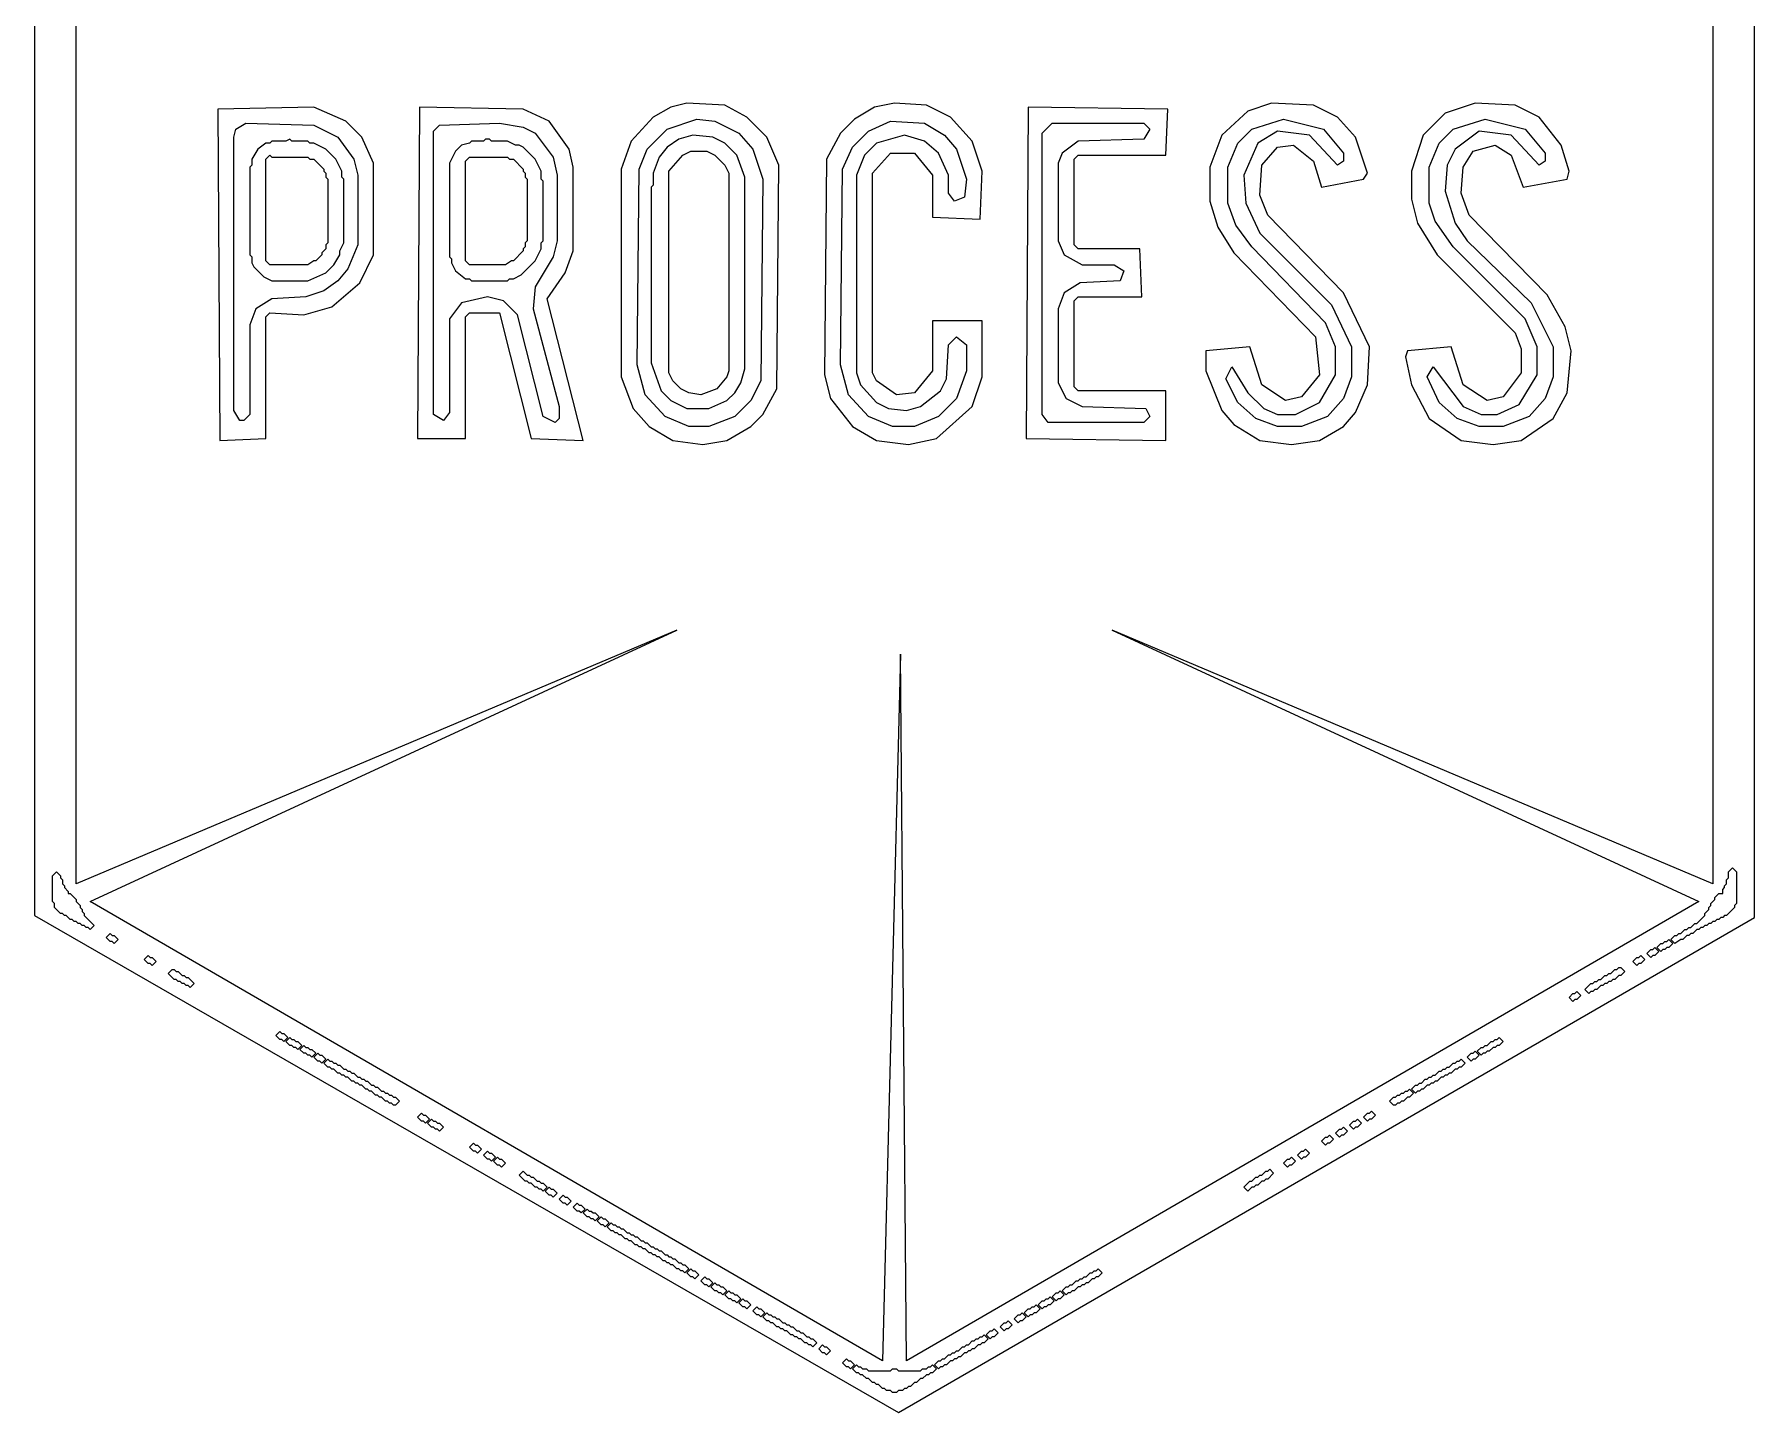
# Model space of a CAD drawing. Header units: millimetres. Extents: x 6 to 94, y 6 to 148.
# Drawn here: x 5.7 to 94.2, y 6.3 to 77.1 of the extents above; entities that cross this region are included whole.
import ezdxf

# ---------------------------------------------------------------- set-up
doc = ezdxf.new("R2010")
doc.units = ezdxf.units.MM
doc.layers.add('FILL', color=7, linetype='CONTINUOUS')

msp = doc.modelspace()

# ---------------------------------------------------------------- linework, layer by layer
at = {"layer": 'FILL'}
for points in [[(49.74359, 147.897436), (5.74359, 122.358974), (5.74359, 31.794872), (50.153846, 6.25641), (94.153846, 31.692308), (94.153846, 122.461538)], [(49.333333, 145.230769), (49.641026, 108.102564), (50.564103, 145.230769), (91.282051, 121.641026), (61.230769, 107.692308), (92, 120.717949), (92, 33.435897), (61.128205, 46.461538), (91.282051, 32.512821), (50.564103, 8.923077), (50.25641, 45.230769), (49.333333, 8.923077), (8.615385, 32.512821), (38.769231, 46.461538), (7.897436, 33.435897), (7.897436, 120.717949), (38.666667, 107.692308), (8.615385, 121.641026)], [(39.282051, 73.538462), (38.461538, 73.333333), (37.538462, 72.820513), (36.410256, 71.589744), (35.897436, 70.153846), (35.897436, 59.487179), (36.512821, 57.846154), (37.333333, 56.923077), (38.564103, 56.205128), (40.102564, 56), (41.333333, 56.205128), (42.564103, 56.923077), (43.179487, 57.538462), (43.897436, 58.871795), (44, 70.358974), (43.384615, 71.794872), (42.358974, 72.820513), (41.230769, 73.435897)], [(49.948718, 73.538462), (48.923077, 73.333333), (47.897436, 72.717949), (47.179487, 72), (46.461538, 70.666667), (46.358974, 59.589744), (46.666667, 58.358974), (47.794872, 56.923077), (49.025641, 56.205128), (50.666667, 56), (52.102564, 56.307692), (53.948718, 57.948718), (54.461538, 59.487179), (54.461538, 62.358974), (51.897436, 62.358974), (51.897436, 59.794872), (50.974359, 58.666667), (50.051282, 58.564103), (49.025641, 59.282051), (48.820513, 59.692308), (48.820513, 69.948718), (49.74359, 70.974359), (50.974359, 70.974359), (51.897436, 69.846154), (51.897436, 67.692308), (54.358974, 67.589744), (54.461538, 70.051282), (53.948718, 71.589744), (52.820513, 72.820513), (51.589744, 73.435897)], [(69.333333, 73.538462), (68.102564, 73.128205), (66.769231, 71.897436), (66.153846, 70.25641), (66.153846, 68.512821), (66.564103, 67.179487), (67.384615, 65.846154), (71.589744, 61.538462), (71.794872, 59.589744), (70.871795, 58.461538), (70.051282, 58.25641), (68.820513, 59.076923), (68.205128, 61.025641), (65.948718, 60.820513), (65.948718, 59.794872), (66.769231, 57.74359), (67.384615, 57.025641), (68.717949, 56.205128), (70.358974, 56), (71.794872, 56.205128), (73.025641, 56.923077), (73.641026, 57.641026), (74.25641, 59.076923), (74.358974, 61.025641), (73.025641, 63.794872), (69.128205, 67.794872), (68.717949, 68.820513), (68.820513, 70.358974), (69.641026, 71.282051), (70.461538, 71.384615), (71.487179, 70.564103), (71.897436, 69.230769), (74.051282, 69.641026), (74.25641, 69.948718), (73.641026, 71.794872), (72.717949, 72.820513), (71.487179, 73.435897)], [(79.794872, 73.538462), (78.25641, 73.025641), (77.128205, 71.897436), (76.512821, 70.051282), (76.512821, 68.615385), (76.820513, 67.384615), (77.846154, 65.74359), (81.846154, 61.74359), (82.153846, 60.923077), (82.153846, 59.692308), (81.230769, 58.461538), (80.410256, 58.25641), (79.179487, 59.076923), (78.564103, 61.025641), (76.307692, 60.820513), (76.205128, 60.512821), (76.512821, 59.076923), (77.435897, 57.333333), (79.076923, 56.205128), (80.717949, 56), (82.153846, 56.205128), (83.794872, 57.333333), (84.512821, 58.666667), (84.717949, 60.820513), (84.410256, 62.051282), (83.487179, 63.692308), (79.487179, 67.794872), (79.076923, 68.923077), (79.179487, 70.25641), (79.692308, 71.076923), (80.820513, 71.384615), (81.641026, 70.871795), (82.25641, 69.230769), (84.512821, 69.641026), (84.615385, 70.051282), (84.205128, 71.384615), (83.076923, 72.820513), (81.846154, 73.435897)], [(20.102564, 73.333333), (15.179487, 73.230769), (15.282051, 56.205128), (17.641026, 56.307692), (17.641026, 62.564103), (17.846154, 62.769231), (19.589744, 62.666667), (21.025641, 63.076923), (22.461538, 64.307692), (23.179487, 65.74359), (23.179487, 70.461538), (22.564103, 71.794872), (21.74359, 72.615385)], [(20.102564, 72.410256), (21.333333, 71.794872), (22.153846, 70.666667), (22.358974, 69.846154), (22.358974, 66.25641), (21.846154, 65.025641), (21.333333, 64.410256), (20.615385, 63.897436), (19.692308, 63.589744), (17.948718, 63.487179), (17.128205, 62.974359), (16.820513, 62.153846), (16.820513, 57.538462), (16.512821, 57.230769), (16.307692, 57.230769), (16, 57.74359), (16, 71.794872), (16.102564, 72.205128), (16.615385, 72.512821)], [(25.538462, 73.333333), (25.435897, 56.307692), (27.897436, 56.307692), (27.897436, 62.564103), (28.102564, 62.769231), (29.641026, 62.769231), (31.282051, 56.307692), (33.948718, 56.205128), (32.102564, 63.487179), (33.025641, 64.820513), (33.435897, 65.948718), (33.435897, 70.25641), (33.230769, 71.179487), (32.205128, 72.615385), (30.871795, 73.230769)], [(26.564103, 72.410256), (29.641026, 72.512821), (30.871795, 72.307692), (31.487179, 72), (32.410256, 70.769231), (32.615385, 69.846154), (32.615385, 66.461538), (32.410256, 65.641026), (31.487179, 64.102564), (31.384615, 62.974359), (32.717949, 57.948718), (32.717949, 57.333333), (32.512821, 57.128205), (31.897436, 57.435897), (30.564103, 62.666667), (29.846154, 63.384615), (29.025641, 63.589744), (27.692308, 63.282051), (27.076923, 62.461538), (27.076923, 57.641026), (26.769231, 57.230769), (26.25641, 57.538462), (26.25641, 72.102564)], [(39.794872, 72.717949), (40.717949, 72.615385), (41.948718, 72), (42.666667, 71.179487), (43.179487, 69.641026), (43.076923, 59.282051), (42.564103, 58.25641), (41.74359, 57.435897), (40.410256, 56.923077), (39.384615, 56.923077), (38.153846, 57.435897), (37.128205, 58.564103), (36.717949, 60.102564), (36.820513, 70.153846), (37.230769, 71.179487), (38.25641, 72.205128)], [(49.74359, 72.615385), (51.487179, 72.512821), (52.512821, 71.897436), (53.128205, 71.179487), (53.641026, 69.641026), (53.538462, 68.717949), (53.025641, 68.512821), (52.717949, 68.923077), (52.717949, 69.846154), (52.205128, 70.974359), (51.487179, 71.589744), (50.461538, 71.897436), (49.025641, 71.487179), (48.410256, 70.871795), (48, 69.846154), (48, 59.692308), (48.205128, 59.076923), (49.025641, 58.153846), (49.641026, 57.846154), (50.564103, 57.74359), (51.282051, 57.948718), (52.307692, 58.769231), (52.615385, 59.384615), (52.717949, 61.128205), (53.128205, 61.538462), (53.641026, 61.128205), (53.641026, 59.794872), (53.128205, 58.358974), (52.205128, 57.435897), (50.974359, 56.923077), (49.846154, 56.923077), (48.615385, 57.435897), (47.589744, 58.564103), (47.179487, 60.102564), (47.282051, 70.153846), (47.794872, 71.282051), (48.615385, 72.102564)], [(56.820513, 73.333333), (56.717949, 56.307692), (63.897436, 56.205128), (63.897436, 58.769231), (59.384615, 58.769231), (59.179487, 58.974359), (59.179487, 63.384615), (59.384615, 63.589744), (62.666667, 63.589744), (62.564103, 66.051282), (59.384615, 66.051282), (59.179487, 66.25641), (59.179487, 70.666667), (59.384615, 70.871795), (63.897436, 70.871795), (64, 73.230769)], [(58.051282, 72.512821), (62.769231, 72.512821), (63.076923, 72.205128), (62.769231, 71.692308), (59.384615, 71.589744), (58.564103, 70.974359), (58.358974, 70.461538), (58.358974, 66.461538), (58.666667, 65.74359), (59.589744, 65.230769), (61.230769, 65.230769), (61.74359, 64.923077), (61.538462, 64.410256), (59.487179, 64.307692), (58.666667, 63.794872), (58.358974, 62.974359), (58.358974, 59.179487), (58.769231, 58.358974), (59.589744, 57.948718), (62.871795, 57.846154), (63.076923, 57.435897), (62.769231, 57.128205), (57.846154, 57.128205), (57.538462, 57.538462), (57.538462, 72)], [(69.948718, 72.717949), (72, 72.205128), (73.025641, 70.974359), (73.025641, 70.564103), (72.717949, 70.358974), (71.282051, 71.897436), (69.641026, 72.102564), (68.615385, 71.487179), (67.897436, 69.846154), (68, 68.410256), (68.717949, 66.871795), (72.410256, 63.179487), (73.435897, 61.025641), (73.435897, 59.487179), (73.025641, 58.358974), (72.205128, 57.435897), (70.871795, 56.923077), (69.641026, 56.923077), (68.512821, 57.333333), (67.589744, 58.153846), (66.974359, 59.384615), (67.282051, 60), (68.102564, 58.666667), (68.923077, 57.846154), (69.641026, 57.538462), (70.564103, 57.538462), (71.794872, 58.153846), (72.615385, 59.589744), (72.615385, 61.025641), (72.102564, 62.25641), (68.307692, 66.153846), (67.487179, 67.282051), (67.076923, 68.410256), (67.076923, 70.25641), (67.589744, 71.487179), (68.307692, 72.205128)], [(80.307692, 72.717949), (82.358974, 72.205128), (83.384615, 70.974359), (83.384615, 70.564103), (83.076923, 70.358974), (81.641026, 71.897436), (80, 72.102564), (78.769231, 71.179487), (78.358974, 70.358974), (78.25641, 69.025641), (78.769231, 67.384615), (79.384615, 66.461538), (82.666667, 63.282051), (83.794872, 61.025641), (83.794872, 59.487179), (83.384615, 58.358974), (82.564103, 57.435897), (81.230769, 56.923077), (80, 56.923077), (78.871795, 57.333333), (77.948718, 58.153846), (77.333333, 59.487179), (77.641026, 60), (79.179487, 57.948718), (80.102564, 57.538462), (80.923077, 57.538462), (82.051282, 58.051282), (82.974359, 59.589744), (82.974359, 61.025641), (82.358974, 62.461538), (78.666667, 66.153846), (77.74359, 67.487179), (77.435897, 68.410256), (77.435897, 70.25641), (77.948718, 71.487179), (78.666667, 72.205128)], [(17.948718, 71.589744), (17.846154, 71.487179), (17.641026, 71.487179), (17.230769, 71.179487), (16.923077, 70.666667), (16.923077, 70.358974), (16.820513, 70.25641), (16.820513, 65.74359), (16.923077, 65.641026), (16.923077, 65.333333), (17.025641, 65.128205), (17.538462, 64.615385), (17.948718, 64.410256), (19.794872, 64.410256), (20.717949, 64.820513), (21.128205, 65.230769), (21.435897, 65.74359), (21.435897, 65.948718), (21.641026, 66.358974), (21.641026, 69.641026), (21.538462, 69.74359), (21.538462, 70.051282), (21.230769, 70.666667), (20.717949, 71.179487), (20.102564, 71.487179), (19.897436, 71.487179), (19.794872, 71.589744), (18.974359, 71.589744), (18.871795, 71.692308), (18.666667, 71.589744)], [(28.205128, 71.589744), (28.102564, 71.487179), (27.692308, 71.384615), (27.384615, 71.076923), (27.076923, 70.461538), (27.076923, 65.641026), (27.179487, 65.538462), (27.179487, 65.333333), (27.384615, 64.923077), (27.897436, 64.512821), (28.102564, 64.512821), (28.205128, 64.410256), (30.051282, 64.410256), (30.153846, 64.512821), (30.358974, 64.512821), (30.769231, 64.717949), (31.487179, 65.435897), (31.794872, 66.051282), (31.794872, 66.358974), (31.897436, 66.461538), (31.897436, 69.538462), (31.794872, 69.641026), (31.794872, 70.051282), (31.487179, 70.666667), (30.871795, 71.282051), (30.666667, 71.384615), (30.461538, 71.384615), (30.051282, 71.589744), (29.230769, 71.589744), (29.128205, 71.692308), (28.923077, 71.692308), (28.820513, 71.589744)], [(39.589744, 71.897436), (38.871795, 71.692308), (38.25641, 71.282051), (37.846154, 70.769231), (37.538462, 69.948718), (37.538462, 69.333333), (37.435897, 69.230769), (37.435897, 60.205128), (37.948718, 58.769231), (38.461538, 58.25641), (39.282051, 57.846154), (40.410256, 57.846154), (41.333333, 58.25641), (41.74359, 58.666667), (42.051282, 59.179487), (42.25641, 59.897436), (42.25641, 69.74359), (41.846154, 70.871795), (41.230769, 71.487179), (40.615385, 71.794872)], [(17.846154, 70.871795), (17.948718, 70.769231), (19.794872, 70.769231), (19.897436, 70.666667), (20.102564, 70.666667), (20.615385, 70.153846), (20.615385, 70.051282), (20.717949, 69.948718), (20.717949, 69.74359), (20.820513, 69.641026), (20.820513, 66.358974), (20.717949, 66.25641), (20.717949, 66.051282), (20.512821, 65.846154), (20.512821, 65.74359), (20.205128, 65.435897), (20.102564, 65.435897), (19.794872, 65.230769), (17.846154, 65.230769), (17.641026, 65.435897), (17.641026, 70.666667)], [(28.102564, 70.769231), (30.051282, 70.769231), (30.153846, 70.666667), (30.358974, 70.666667), (30.871795, 70.153846), (30.871795, 70.051282), (30.974359, 69.948718), (30.974359, 69.74359), (31.076923, 69.641026), (31.076923, 66.461538), (30.974359, 66.358974), (30.974359, 66.153846), (30.871795, 66.051282), (30.871795, 65.948718), (30.358974, 65.435897), (30.25641, 65.435897), (29.948718, 65.230769), (28.102564, 65.230769), (27.897436, 65.435897), (27.897436, 70.564103)], [(39.487179, 71.076923), (40.307692, 71.076923), (40.717949, 70.871795), (41.230769, 70.358974), (41.435897, 69.948718), (41.435897, 59.794872), (41.333333, 59.487179), (40.820513, 58.871795), (40, 58.564103), (39.384615, 58.666667), (38.974359, 58.871795), (38.564103, 59.282051), (38.358974, 59.692308), (38.358974, 70.051282), (39.076923, 70.871795)], [(6.871795, 34.051282), (7.076923, 33.846154), (7.076923, 33.74359), (7.179487, 33.641026), (7.179487, 33.435897), (7.282051, 33.333333), (7.282051, 33.230769), (7.487179, 33.025641), (7.487179, 32.923077), (7.589744, 32.923077), (7.897436, 32.615385), (7.897436, 32.512821), (8.102564, 32.307692), (8.102564, 32.205128), (8.205128, 32.102564), (8.205128, 32), (8.307692, 31.897436), (8.307692, 31.794872), (8.820513, 31.282051), (8.615385, 31.076923), (8.512821, 31.179487), (8.410256, 31.179487), (8.307692, 31.282051), (8.205128, 31.282051), (8.102564, 31.384615), (8, 31.384615), (7.897436, 31.487179), (7.794872, 31.487179), (7.692308, 31.589744), (7.589744, 31.589744), (7.384615, 31.794872), (7.282051, 31.794872), (7.179487, 31.897436), (7.076923, 31.897436), (6.769231, 32.205128), (6.769231, 32.410256), (6.666667, 32.512821), (6.666667, 33.846154)], [(93.025641, 34.25641), (93.230769, 34.051282), (93.230769, 32.410256), (93.128205, 32.307692), (93.128205, 32.205128), (92.717949, 31.794872), (92.615385, 31.794872), (92.512821, 31.692308), (92.410256, 31.692308), (92.307692, 31.589744), (92.205128, 31.589744), (92.102564, 31.487179), (92, 31.487179), (91.897436, 31.384615), (91.794872, 31.384615), (91.692308, 31.282051), (91.589744, 31.282051), (91.487179, 31.179487), (91.384615, 31.179487), (91.282051, 31.076923), (91.179487, 31.076923), (90.974359, 30.871795), (90.871795, 30.871795), (90.769231, 30.769231), (90.666667, 30.769231), (90.461538, 30.564103), (90.358974, 30.564103), (90.051282, 30.358974), (89.846154, 30.564103), (90.051282, 30.769231), (90.153846, 30.769231), (90.25641, 30.871795), (90.358974, 30.871795), (90.564103, 31.076923), (90.666667, 31.076923), (90.769231, 31.179487), (90.871795, 31.179487), (91.076923, 31.384615), (91.179487, 31.384615), (91.589744, 31.794872), (91.589744, 31.897436), (91.794872, 32.102564), (91.794872, 32.205128), (91.897436, 32.307692), (91.897436, 32.410256), (92.102564, 32.615385), (92.102564, 32.717949), (92.307692, 32.923077), (92.512821, 32.923077), (92.512821, 33.128205), (92.615385, 33.230769), (92.615385, 33.333333), (92.717949, 33.435897), (92.717949, 33.641026), (92.820513, 33.74359), (92.820513, 34.051282)], [(9.435897, 30.666667), (9.641026, 30.871795), (9.74359, 30.769231), (9.846154, 30.769231), (10.051282, 30.564103), (9.846154, 30.358974), (9.74359, 30.461538), (9.641026, 30.461538)], [(89.025641, 30.153846), (89.230769, 29.948718), (89.025641, 29.74359), (88.923077, 29.74359), (88.820513, 29.641026), (88.615385, 29.846154), (88.820513, 30.051282), (88.923077, 30.051282)], [(89.74359, 30.564103), (89.948718, 30.358974), (89.74359, 30.153846), (89.641026, 30.153846), (89.538462, 30.051282), (89.435897, 30.051282), (89.333333, 29.948718), (89.128205, 30.153846), (89.333333, 30.358974), (89.435897, 30.358974), (89.538462, 30.461538), (89.641026, 30.461538)], [(11.384615, 29.538462), (11.589744, 29.74359), (11.692308, 29.641026), (11.794872, 29.641026), (12, 29.435897), (11.794872, 29.230769), (11.692308, 29.333333), (11.589744, 29.333333)], [(88.307692, 29.74359), (88.512821, 29.538462), (88.307692, 29.333333), (88.205128, 29.333333), (88.102564, 29.230769), (87.897436, 29.435897), (88.102564, 29.641026), (88.205128, 29.641026)], [(12.615385, 28.820513), (12.820513, 29.025641), (12.923077, 29.025641), (13.025641, 28.923077), (13.128205, 28.923077), (13.333333, 28.717949), (13.435897, 28.717949), (13.538462, 28.615385), (13.641026, 28.615385), (13.948718, 28.307692), (13.74359, 28.102564), (13.641026, 28.205128), (13.538462, 28.205128), (13.435897, 28.307692), (13.333333, 28.307692), (13.230769, 28.410256), (13.128205, 28.410256), (13.025641, 28.512821), (12.923077, 28.512821)], [(87.487179, 28.923077), (87.282051, 28.717949), (87.179487, 28.717949), (86.974359, 28.512821), (86.871795, 28.512821), (86.769231, 28.410256), (86.666667, 28.410256), (86.564103, 28.307692), (86.461538, 28.307692), (86.358974, 28.205128), (86.25641, 28.205128), (86.051282, 28), (85.948718, 28), (85.846154, 27.897436), (85.74359, 27.897436), (85.641026, 27.794872), (85.435897, 28), (85.74359, 28.307692), (85.846154, 28.307692), (85.948718, 28.410256), (86.051282, 28.410256), (86.153846, 28.512821), (86.25641, 28.512821), (86.461538, 28.717949), (86.564103, 28.717949), (86.666667, 28.820513), (86.769231, 28.820513), (86.974359, 29.025641), (87.076923, 29.025641), (87.179487, 29.128205), (87.282051, 29.128205)], [(85.025641, 27.897436), (85.230769, 27.692308), (85.025641, 27.487179), (84.923077, 27.487179), (84.820513, 27.384615), (84.615385, 27.589744), (84.820513, 27.794872), (84.923077, 27.794872)], [(18.153846, 25.641026), (18.358974, 25.846154), (18.461538, 25.74359), (18.564103, 25.74359), (18.769231, 25.538462), (18.564103, 25.333333), (18.461538, 25.435897), (18.358974, 25.435897)], [(18.666667, 25.333333), (18.871795, 25.538462), (18.974359, 25.435897), (19.076923, 25.435897), (19.179487, 25.333333), (19.282051, 25.333333), (19.487179, 25.128205), (19.282051, 24.923077), (19.179487, 25.025641), (19.076923, 25.025641), (18.974359, 25.128205), (18.871795, 25.128205)], [(19.384615, 24.923077), (19.589744, 25.128205), (19.692308, 25.025641), (19.794872, 25.025641), (19.897436, 24.923077), (20, 24.923077), (20.205128, 24.717949), (20, 24.512821), (19.897436, 24.615385), (19.794872, 24.615385), (19.692308, 24.717949), (19.589744, 24.717949)], [(79.794872, 24.820513), (80, 24.615385), (79.794872, 24.410256), (79.692308, 24.410256), (79.589744, 24.307692), (79.384615, 24.512821), (79.589744, 24.717949), (79.692308, 24.717949)], [(81.230769, 25.333333), (81.025641, 25.128205), (80.923077, 25.128205), (80.820513, 25.025641), (80.717949, 25.025641), (80.512821, 24.820513), (80.410256, 24.820513), (80.307692, 24.717949), (80.205128, 24.717949), (80.102564, 24.615385), (79.897436, 24.820513), (80.102564, 25.025641), (80.205128, 25.025641), (80.307692, 25.128205), (80.410256, 25.128205), (80.615385, 25.333333), (80.717949, 25.333333), (80.820513, 25.435897), (80.923077, 25.435897), (81.025641, 25.538462)], [(20.102564, 24.512821), (20.307692, 24.717949), (20.410256, 24.615385), (20.512821, 24.615385), (20.717949, 24.410256), (20.512821, 24.205128), (20.410256, 24.307692), (20.307692, 24.307692)], [(20.615385, 24.205128), (20.820513, 24.410256), (20.923077, 24.307692), (21.025641, 24.307692), (21.128205, 24.205128), (21.230769, 24.205128), (21.333333, 24.102564), (21.435897, 24.102564), (21.641026, 23.897436), (21.74359, 23.897436), (21.846154, 23.794872), (21.948718, 23.794872), (22.051282, 23.692308), (22.153846, 23.692308), (22.358974, 23.487179), (22.461538, 23.487179), (22.564103, 23.384615), (22.666667, 23.384615), (22.769231, 23.282051), (22.871795, 23.282051), (23.076923, 23.076923), (23.179487, 23.076923), (23.282051, 22.974359), (23.384615, 22.974359), (23.589744, 22.769231), (23.692308, 22.769231), (23.794872, 22.666667), (23.897436, 22.666667), (24, 22.564103), (24.102564, 22.564103), (24.205128, 22.461538), (24.307692, 22.461538), (24.512821, 22.25641), (24.307692, 22.051282), (24.205128, 22.051282), (24.102564, 22.153846), (24, 22.153846), (23.897436, 22.25641), (23.794872, 22.25641), (23.589744, 22.461538), (23.487179, 22.461538), (23.384615, 22.564103), (23.282051, 22.564103), (23.076923, 22.769231), (22.974359, 22.769231), (22.871795, 22.871795), (22.769231, 22.871795), (22.564103, 23.076923), (22.461538, 23.076923), (22.358974, 23.179487), (22.25641, 23.179487), (22.153846, 23.282051), (22.051282, 23.282051), (21.846154, 23.487179), (21.74359, 23.487179), (21.641026, 23.589744), (21.538462, 23.589744), (21.435897, 23.692308), (21.333333, 23.692308), (21.128205, 23.897436), (21.025641, 23.897436), (20.923077, 24), (20.820513, 24)], [(79.282051, 24.205128), (79.076923, 24), (78.974359, 24), (78.871795, 23.897436), (78.769231, 23.897436), (78.564103, 23.692308), (78.461538, 23.692308), (78.358974, 23.589744), (78.25641, 23.589744), (78.153846, 23.487179), (78.051282, 23.487179), (77.846154, 23.282051), (77.74359, 23.282051), (77.641026, 23.179487), (77.538462, 23.179487), (77.435897, 23.076923), (77.333333, 23.076923), (77.128205, 22.871795), (77.025641, 22.871795), (76.923077, 22.769231), (76.820513, 22.769231), (76.717949, 22.666667), (76.512821, 22.871795), (76.717949, 23.076923), (76.820513, 23.076923), (76.923077, 23.179487), (77.025641, 23.179487), (77.230769, 23.384615), (77.333333, 23.384615), (77.435897, 23.487179), (77.538462, 23.487179), (77.641026, 23.589744), (77.74359, 23.589744), (77.948718, 23.794872), (78.051282, 23.794872), (78.153846, 23.897436), (78.25641, 23.897436), (78.358974, 24), (78.461538, 24), (78.666667, 24.205128), (78.769231, 24.205128), (78.871795, 24.307692), (78.974359, 24.307692), (79.076923, 24.410256)], [(76.615385, 22.666667), (76.410256, 22.461538), (76.307692, 22.461538), (76.102564, 22.25641), (76, 22.25641), (75.897436, 22.153846), (75.794872, 22.153846), (75.692308, 22.051282), (75.589744, 22.051282), (75.384615, 22.25641), (75.589744, 22.461538), (75.692308, 22.461538), (75.794872, 22.564103), (75.897436, 22.564103), (76, 22.666667), (76.102564, 22.666667), (76.205128, 22.769231), (76.307692, 22.769231), (76.410256, 22.871795)], [(25.435897, 21.435897), (25.641026, 21.641026), (25.74359, 21.538462), (25.846154, 21.538462), (26.051282, 21.333333), (25.846154, 21.128205), (25.74359, 21.230769), (25.641026, 21.230769)], [(25.948718, 21.128205), (26.153846, 21.333333), (26.25641, 21.230769), (26.358974, 21.230769), (26.461538, 21.128205), (26.564103, 21.128205), (26.769231, 20.923077), (26.564103, 20.717949), (26.461538, 20.820513), (26.358974, 20.820513), (26.25641, 20.923077), (26.153846, 20.923077)], [(73.74359, 21.333333), (73.948718, 21.128205), (73.74359, 20.923077), (73.641026, 20.923077), (73.538462, 20.820513), (73.333333, 21.025641), (73.538462, 21.230769), (73.641026, 21.230769)], [(74.461538, 21.74359), (74.666667, 21.538462), (74.461538, 21.333333), (74.358974, 21.333333), (74.25641, 21.230769), (74.051282, 21.435897), (74.25641, 21.641026), (74.358974, 21.641026)], [(72.307692, 20.512821), (72.512821, 20.307692), (72.307692, 20.102564), (72.205128, 20.102564), (72.102564, 20), (71.897436, 20.205128), (72.102564, 20.410256), (72.205128, 20.410256)], [(73.025641, 20.923077), (73.230769, 20.717949), (73.025641, 20.512821), (72.923077, 20.512821), (72.820513, 20.410256), (72.615385, 20.615385), (72.820513, 20.820513), (72.923077, 20.820513)], [(28.102564, 19.897436), (28.307692, 20.102564), (28.410256, 20), (28.512821, 20), (28.717949, 19.794872), (28.512821, 19.589744), (28.410256, 19.692308), (28.307692, 19.692308)], [(28.820513, 19.487179), (29.025641, 19.692308), (29.128205, 19.589744), (29.230769, 19.589744), (29.435897, 19.384615), (29.230769, 19.179487), (29.128205, 19.282051), (29.025641, 19.282051)], [(71.076923, 19.794872), (71.282051, 19.589744), (71.076923, 19.384615), (70.974359, 19.384615), (70.871795, 19.282051), (70.666667, 19.487179), (70.871795, 19.692308), (70.974359, 19.692308)], [(29.333333, 19.179487), (29.538462, 19.384615), (29.641026, 19.282051), (29.74359, 19.282051), (29.948718, 19.076923), (29.74359, 18.871795), (29.641026, 18.974359), (29.538462, 18.974359)], [(30.666667, 18.461538), (30.871795, 18.666667), (31.076923, 18.461538), (31.179487, 18.461538), (31.282051, 18.358974), (31.384615, 18.358974), (31.589744, 18.153846), (31.692308, 18.153846), (31.794872, 18.051282), (31.897436, 18.051282), (32.102564, 17.846154), (31.897436, 17.641026), (31.794872, 17.74359), (31.692308, 17.74359), (31.589744, 17.846154), (31.487179, 17.846154), (31.282051, 18.051282), (31.179487, 18.051282), (31.076923, 18.153846), (30.974359, 18.153846)], [(69.435897, 18.564103), (69.128205, 18.25641), (69.025641, 18.25641), (68.923077, 18.153846), (68.820513, 18.153846), (68.615385, 17.948718), (68.512821, 17.948718), (68.410256, 17.846154), (68.307692, 17.846154), (68.102564, 17.641026), (67.897436, 17.846154), (68.205128, 18.153846), (68.307692, 18.153846), (68.512821, 18.358974), (68.615385, 18.358974), (68.717949, 18.461538), (68.820513, 18.461538), (69.025641, 18.666667), (69.128205, 18.666667), (69.230769, 18.769231)], [(70.358974, 19.384615), (70.564103, 19.179487), (70.358974, 18.974359), (70.25641, 18.974359), (70.153846, 18.871795), (69.948718, 19.076923), (70.153846, 19.282051), (70.25641, 19.282051)], [(32, 17.641026), (32.205128, 17.846154), (32.307692, 17.74359), (32.410256, 17.74359), (32.615385, 17.538462), (32.410256, 17.333333), (32.307692, 17.435897), (32.205128, 17.435897)], [(32.717949, 17.230769), (32.923077, 17.435897), (33.025641, 17.333333), (33.128205, 17.333333), (33.333333, 17.128205), (33.128205, 16.923077), (33.025641, 17.025641), (32.923077, 17.025641)], [(33.435897, 16.820513), (33.641026, 17.025641), (33.74359, 16.923077), (33.846154, 16.923077), (34.051282, 16.717949), (33.846154, 16.512821), (33.74359, 16.615385), (33.641026, 16.615385)], [(33.948718, 16.512821), (34.153846, 16.717949), (34.25641, 16.615385), (34.358974, 16.615385), (34.461538, 16.512821), (34.564103, 16.512821), (34.769231, 16.307692), (34.564103, 16.102564), (34.461538, 16.205128), (34.358974, 16.205128), (34.25641, 16.307692), (34.153846, 16.307692)], [(34.666667, 16.102564), (34.871795, 16.307692), (34.974359, 16.205128), (35.076923, 16.205128), (35.282051, 16), (35.076923, 15.794872), (34.974359, 15.897436), (34.871795, 15.897436)], [(35.179487, 15.794872), (35.384615, 16), (35.487179, 15.897436), (35.589744, 15.897436), (35.692308, 15.794872), (35.794872, 15.794872), (35.897436, 15.692308), (36, 15.692308), (36.205128, 15.487179), (36.307692, 15.487179), (36.410256, 15.384615), (36.512821, 15.384615), (36.615385, 15.282051), (36.717949, 15.282051), (36.923077, 15.076923), (37.025641, 15.076923), (37.128205, 14.974359), (37.230769, 14.974359), (37.435897, 14.769231), (37.538462, 14.769231), (37.641026, 14.666667), (37.74359, 14.666667), (37.846154, 14.564103), (37.948718, 14.564103), (38.153846, 14.358974), (38.25641, 14.358974), (38.358974, 14.25641), (38.461538, 14.25641), (38.564103, 14.153846), (38.666667, 14.153846), (38.871795, 13.948718), (38.974359, 13.948718), (39.076923, 13.846154), (39.179487, 13.846154), (39.384615, 13.641026), (39.179487, 13.435897), (39.076923, 13.538462), (38.974359, 13.538462), (38.871795, 13.641026), (38.769231, 13.641026), (38.564103, 13.846154), (38.461538, 13.846154), (38.358974, 13.948718), (38.25641, 13.948718), (38.153846, 14.051282), (38.051282, 14.051282), (37.846154, 14.25641), (37.74359, 14.25641), (37.641026, 14.358974), (37.538462, 14.358974), (37.435897, 14.461538), (37.333333, 14.461538), (37.128205, 14.666667), (37.025641, 14.666667), (36.923077, 14.769231), (36.820513, 14.769231), (36.717949, 14.871795), (36.615385, 14.871795), (36.410256, 15.076923), (36.307692, 15.076923), (36.205128, 15.179487), (36.102564, 15.179487), (35.897436, 15.384615), (35.794872, 15.384615), (35.692308, 15.487179), (35.589744, 15.487179), (35.487179, 15.589744), (35.384615, 15.589744)], [(39.282051, 13.435897), (39.487179, 13.641026), (39.589744, 13.538462), (39.692308, 13.538462), (39.897436, 13.333333), (39.692308, 13.128205), (39.589744, 13.230769), (39.487179, 13.230769)], [(60.615385, 13.435897), (60.410256, 13.230769), (60.307692, 13.230769), (60.205128, 13.128205), (60.102564, 13.128205), (59.897436, 12.923077), (59.794872, 12.923077), (59.692308, 12.820513), (59.589744, 12.820513), (59.487179, 12.717949), (59.384615, 12.717949), (59.179487, 12.512821), (59.076923, 12.512821), (58.974359, 12.410256), (58.871795, 12.410256), (58.769231, 12.307692), (58.564103, 12.512821), (58.769231, 12.717949), (58.871795, 12.717949), (58.974359, 12.820513), (59.076923, 12.820513), (59.282051, 13.025641), (59.384615, 13.025641), (59.487179, 13.128205), (59.589744, 13.128205), (59.692308, 13.230769), (59.794872, 13.230769), (60, 13.435897), (60.102564, 13.435897), (60.205128, 13.538462), (60.307692, 13.538462), (60.410256, 13.641026)], [(40, 13.025641), (40.205128, 13.230769), (40.307692, 13.128205), (40.410256, 13.128205), (40.615385, 12.923077), (40.410256, 12.717949), (40.307692, 12.820513), (40.205128, 12.820513)], [(40.512821, 12.717949), (40.717949, 12.923077), (40.820513, 12.820513), (40.923077, 12.820513), (41.025641, 12.717949), (41.128205, 12.717949), (41.333333, 12.512821), (41.128205, 12.307692), (41.025641, 12.410256), (40.923077, 12.410256), (40.820513, 12.512821), (40.717949, 12.512821)], [(41.230769, 12.307692), (41.435897, 12.512821), (41.538462, 12.410256), (41.641026, 12.410256), (41.74359, 12.307692), (41.846154, 12.307692), (42.051282, 12.102564), (41.846154, 11.897436), (41.74359, 12), (41.641026, 12), (41.538462, 12.102564), (41.435897, 12.102564)], [(58.461538, 12.512821), (58.666667, 12.307692), (58.461538, 12.102564), (58.358974, 12.102564), (58.25641, 12), (58.051282, 12.205128), (58.25641, 12.410256), (58.358974, 12.410256)], [(41.948718, 11.897436), (42.153846, 12.102564), (42.25641, 12), (42.358974, 12), (42.564103, 11.794872), (42.358974, 11.589744), (42.25641, 11.692308), (42.153846, 11.692308)], [(42.666667, 11.487179), (42.871795, 11.692308), (42.974359, 11.589744), (43.076923, 11.589744), (43.282051, 11.384615), (43.076923, 11.179487), (42.974359, 11.282051), (42.871795, 11.282051)], [(57.230769, 11.794872), (57.435897, 11.589744), (57.230769, 11.384615), (57.128205, 11.384615), (57.025641, 11.282051), (56.923077, 11.282051), (56.820513, 11.179487), (56.615385, 11.384615), (56.820513, 11.589744), (56.923077, 11.589744), (57.025641, 11.692308), (57.128205, 11.692308)], [(57.948718, 12.205128), (58.153846, 12), (57.948718, 11.794872), (57.846154, 11.794872), (57.74359, 11.692308), (57.641026, 11.692308), (57.538462, 11.589744), (57.333333, 11.794872), (57.538462, 12), (57.641026, 12), (57.74359, 12.102564), (57.846154, 12.102564)], [(43.179487, 11.179487), (43.384615, 11.384615), (43.487179, 11.282051), (43.589744, 11.282051), (43.692308, 11.179487), (43.794872, 11.179487), (43.897436, 11.076923), (44, 11.076923), (44.205128, 10.871795), (44.307692, 10.871795), (44.410256, 10.769231), (44.512821, 10.769231), (44.615385, 10.666667), (44.717949, 10.666667), (44.923077, 10.461538), (45.025641, 10.461538), (45.128205, 10.358974), (45.230769, 10.358974), (45.435897, 10.153846), (45.538462, 10.153846), (45.641026, 10.051282), (45.74359, 10.051282), (45.948718, 9.846154), (45.74359, 9.641026), (45.641026, 9.74359), (45.538462, 9.74359), (45.435897, 9.846154), (45.333333, 9.846154), (45.128205, 10.051282), (45.025641, 10.051282), (44.923077, 10.153846), (44.820513, 10.153846), (44.717949, 10.25641), (44.615385, 10.25641), (44.410256, 10.461538), (44.307692, 10.461538), (44.205128, 10.564103), (44.102564, 10.564103), (44, 10.666667), (43.897436, 10.666667), (43.692308, 10.871795), (43.589744, 10.871795), (43.487179, 10.974359), (43.384615, 10.974359)], [(55.794872, 10.974359), (56, 10.769231), (55.794872, 10.564103), (55.692308, 10.564103), (55.589744, 10.461538), (55.384615, 10.666667), (55.589744, 10.871795), (55.692308, 10.871795)], [(56.512821, 11.384615), (56.717949, 11.179487), (56.512821, 10.974359), (56.410256, 10.974359), (56.307692, 10.871795), (56.102564, 11.076923), (56.307692, 11.282051), (56.410256, 11.282051)], [(46.051282, 9.538462), (46.25641, 9.74359), (46.358974, 9.641026), (46.461538, 9.641026), (46.666667, 9.435897), (46.461538, 9.230769), (46.358974, 9.333333), (46.25641, 9.333333)], [(54.769231, 10.051282), (54.564103, 9.846154), (54.461538, 9.846154), (54.358974, 9.74359), (54.25641, 9.74359), (54.051282, 9.538462), (53.948718, 9.538462), (53.846154, 9.435897), (53.74359, 9.435897), (53.641026, 9.333333), (53.538462, 9.333333), (53.333333, 9.128205), (53.230769, 9.128205), (53.128205, 9.025641), (53.025641, 9.025641), (52.923077, 8.923077), (52.820513, 8.923077), (52.615385, 8.717949), (52.512821, 8.717949), (52.410256, 8.615385), (52.307692, 8.615385), (52.205128, 8.512821), (52, 8.717949), (52.205128, 8.923077), (52.307692, 8.923077), (52.410256, 9.025641), (52.512821, 9.025641), (52.717949, 9.230769), (52.820513, 9.230769), (52.923077, 9.333333), (53.025641, 9.333333), (53.128205, 9.435897), (53.230769, 9.435897), (53.435897, 9.641026), (53.538462, 9.641026), (53.641026, 9.74359), (53.74359, 9.74359), (53.948718, 9.948718), (54.051282, 9.948718), (54.153846, 10.051282), (54.25641, 10.051282), (54.358974, 10.153846), (54.461538, 10.153846), (54.564103, 10.25641)], [(55.076923, 10.564103), (55.282051, 10.358974), (55.076923, 10.153846), (54.974359, 10.153846), (54.871795, 10.051282), (54.666667, 10.25641), (54.871795, 10.461538), (54.974359, 10.461538)], [(47.282051, 8.820513), (47.487179, 9.025641), (47.589744, 8.923077), (47.692308, 8.923077), (47.897436, 8.717949), (47.692308, 8.512821), (47.589744, 8.615385), (47.487179, 8.615385)], [(47.794872, 8.512821), (48, 8.717949), (48.102564, 8.615385), (48.205128, 8.615385), (48.307692, 8.512821), (48.512821, 8.512821), (48.615385, 8.410256), (49.74359, 8.410256), (49.846154, 8.512821), (50.051282, 8.512821), (50.153846, 8.410256), (51.282051, 8.410256), (51.384615, 8.512821), (51.589744, 8.512821), (51.692308, 8.615385), (51.794872, 8.615385), (51.897436, 8.717949), (52.102564, 8.512821), (51.897436, 8.307692), (51.794872, 8.307692), (51.692308, 8.205128), (51.589744, 8.205128), (51.384615, 8), (51.282051, 8), (51.076923, 7.794872), (50.974359, 7.794872), (50.769231, 7.589744), (50.666667, 7.589744), (50.564103, 7.487179), (50.461538, 7.487179), (50.358974, 7.384615), (50.153846, 7.384615), (50.051282, 7.282051), (49.846154, 7.282051), (49.74359, 7.384615), (49.538462, 7.384615), (49.435897, 7.487179), (49.333333, 7.487179), (49.128205, 7.692308), (49.025641, 7.692308), (48.923077, 7.794872), (48.820513, 7.794872), (48.615385, 8), (48.512821, 8), (48.307692, 8.205128), (48.205128, 8.205128), (48.102564, 8.307692), (48, 8.307692)]]:
    msp.add_lwpolyline(points, close=True, dxfattribs=at)

doc.saveas('drawing.dxf')
